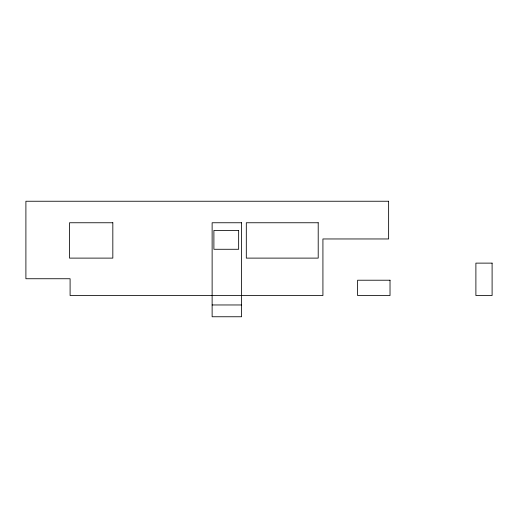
<?xml version="1.0" encoding="UTF-8"?>
<svg xmlns="http://www.w3.org/2000/svg" width="518" height="518" viewBox="0 0 518 518"><rect width="100%" height="100%" fill="white"/><g stroke="black" fill="none" stroke-linecap="round" stroke-linejoin="round"><path stroke-width="0.78" d="M212.127 304.966L241.595 304.966M388.63 201.243L25.9 201.243L25.9 278.742L70.098 278.742L70.098 295.538L322.921 295.538L322.921 238.96L388.63 238.96L388.63 201.243M112.827 222.759L69.509 222.759L69.509 258.113L112.827 258.113L112.827 222.759M241.595 222.759L212.127 222.759L212.127 316.757L241.595 316.757L241.595 222.759M318.207 222.759L246.309 222.759L246.309 258.113L318.207 258.113L318.207 222.759M238.649 230.419L213.895 230.419L213.895 249.275L238.649 249.275L238.649 230.419M492.1 263.125L475.893 263.125L475.893 295.538L492.1 295.538L492.1 263.125M390.022 280.219L357.614 280.219L357.614 295.538L390.022 295.538L390.022 280.219"/></g></svg>
